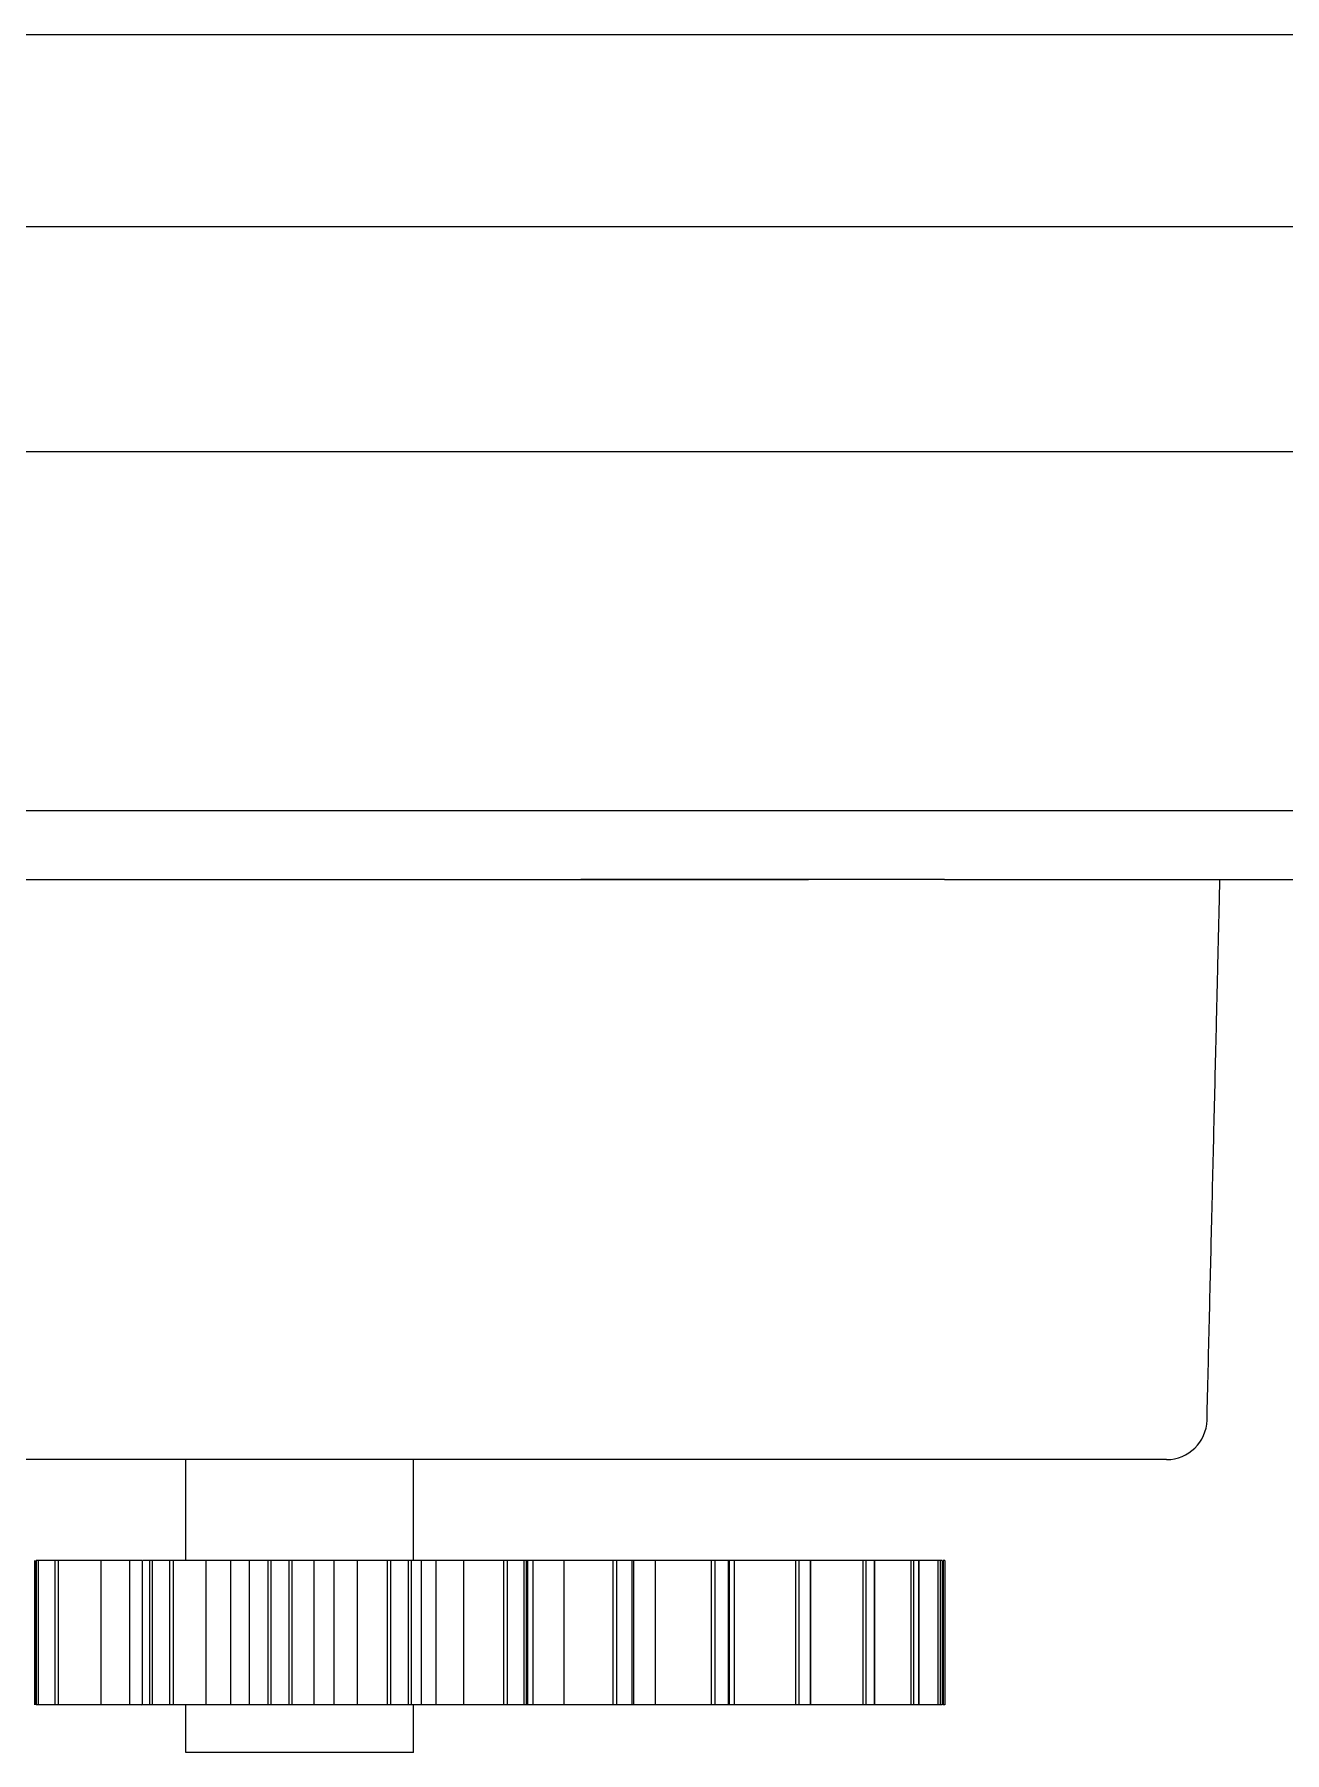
# Model space of a CAD drawing. Extents: x 7 to 132, y 25 to 99.
# Drawn here: x 112.922 to 115.087, y 36.498 to 39.474 of the extents above; entities that cross this region are included whole.
import ezdxf

# ---------------------------------------------------------------- set-up
doc = ezdxf.new("R2010")
doc.units = 0
doc.header["$LTSCALE"] = 0.5
doc.header["$MEASUREMENT"] = 0
doc.layers.add('OBJ', color=3, linetype='CONTINUOUS')

msp = doc.modelspace()

# ---------------------------------------------------------------- linework, layer by layer
at = {"layer": 'OBJ', "linetype": 'Continuous', "lineweight": 15}
for p, q in [((111.747156, 39.474336), (118.225386, 39.474336)), ((112.507964, 39.141516), (119.104041, 39.141516)), ((112.507964, 38.751516), (119.104041, 38.751516)), ((105.847186, 38.129936), (114.618186, 38.129936)), ((114.618186, 38.129936), (122.347186, 38.129936)), ((105.847186, 38.010336), (113.748186, 38.010336)), ((114.262656, 38.009936), (113.662186, 38.009936)), ((113.748186, 38.010336), (113.808186, 38.010336)), ((113.808186, 38.010336), (113.868186, 38.010336)), ((114.498186, 38.010336), (113.868186, 38.010336)), ((114.498186, 38.010336), (114.558186, 38.010336)), ((114.558186, 38.010336), (114.618186, 38.010336)), ((114.618186, 38.010336), (122.347186, 38.010336)), ((113.513848, 37.005336), (112.182677, 37.005336)), ((113.184295, 36.830336), (113.184295, 37.005336)), ((113.589062, 37.005336), (113.513848, 37.005336)), ((113.578174, 36.830336), (113.578174, 37.005336)), ((114.85554, 37.005336), (113.589062, 37.005336)), ((114.882812, 37.005336), (114.85554, 37.005336)), ((112.92182, 36.830336), (112.92182, 36.580336)), ((112.924751, 36.830336), (112.924751, 36.580336)), ((112.928359, 36.830336), (112.928359, 36.580336)), ((112.957037, 36.830336), (112.928359, 36.830336)), ((112.957037, 36.830336), (112.957037, 36.580336)), ((112.963245, 36.830336), (112.963245, 36.580336)), ((113.037195, 36.830336), (113.037195, 36.580336)), ((113.086843, 36.830336), (113.086843, 36.580336)), ((113.121185, 36.830336), (113.121185, 36.580336)), ((113.125681, 36.830336), (113.125681, 36.580336)), ((113.156066, 36.830336), (113.125681, 36.830336)), ((113.156066, 36.830336), (113.156066, 36.580336)), ((113.16197, 36.830336), (113.16197, 36.580336)), ((113.218901, 36.830336), (113.218901, 36.580336)), ((113.261686, 36.830336), (113.261686, 36.580336)), ((113.293683, 36.830336), (113.293683, 36.580336)), ((113.326269, 36.830336), (113.326269, 36.580336)), ((113.331499, 36.830336), (113.331499, 36.580336)), ((113.362556, 36.830336), (113.331499, 36.830336)), ((113.362556, 36.830336), (113.362556, 36.580336)), ((113.367955, 36.830336), (113.367955, 36.580336)), ((113.405928, 36.830336), (113.405928, 36.580336)), ((113.440394, 36.830336), (113.440394, 36.580336)), ((113.481058, 36.830336), (113.481058, 36.580336)), ((113.533019, 36.830336), (113.533019, 36.580336)), ((113.538805, 36.830336), (113.538805, 36.580336)), ((113.569476, 36.830336), (113.538805, 36.830336)), ((113.569476, 36.830336), (113.569476, 36.580336)), ((113.574187, 36.830336), (113.574187, 36.580336)), ((113.591909, 36.830336), (113.591909, 36.580336)), ((113.616881, 36.830336), (113.616881, 36.580336)), ((113.664828, 36.830336), (113.664828, 36.580336)), ((113.734393, 36.830336), (113.734393, 36.580336)), ((113.740539, 36.830336), (113.740539, 36.580336)), ((113.76978, 36.830336), (113.740539, 36.830336)), ((113.76978, 36.830336), (113.76978, 36.580336)), ((113.773642, 36.830336), (113.773642, 36.580336)), ((113.785138, 36.830336), (113.785138, 36.580336)), ((113.838734, 36.830336), (113.838734, 36.580336)), ((113.923536, 36.830336), (113.923536, 36.580336)), ((113.929832, 36.830336), (113.929832, 36.580336)), ((113.956646, 36.830336), (113.929832, 36.830336)), ((113.956646, 36.830336), (113.956646, 36.580336)), ((113.959528, 36.830336), (113.959528, 36.580336)), ((113.996855, 36.830336), (113.996855, 36.580336)), ((114.094005, 36.830336), (114.094005, 36.580336)), ((114.100236, 36.830336), (114.100236, 36.580336)), ((114.123712, 36.830336), (114.100236, 36.830336)), ((114.123712, 36.830336), (114.123712, 36.580336)), ((114.133805, 36.830336), (114.133805, 36.580336)), ((114.239995, 36.830336), (114.239995, 36.580336)), ((114.24595, 36.830336), (114.24595, 36.580336)), ((114.265287, 36.830336), (114.24595, 36.830336)), ((114.265287, 36.830336), (114.265287, 36.580336)), ((114.356535, 36.830336), (114.356535, 36.580336)), ((114.362011, 36.830336), (114.362011, 36.580336)), ((114.37655, 36.830336), (114.362011, 36.830336)), ((114.37655, 36.830336), (114.37655, 36.580336)), ((114.439656, 36.830336), (114.439656, 36.580336)), ((114.444467, 36.830336), (114.444467, 36.580336)), ((114.453714, 36.830336), (114.444467, 36.830336)), ((114.453714, 36.830336), (114.453714, 36.580336)), ((114.486529, 36.830336), (114.486529, 36.580336)), ((114.490509, 36.830336), (114.490509, 36.580336)), ((114.494149, 36.830336), (114.490509, 36.830336)), ((114.494149, 36.830336), (114.494149, 36.580336)), ((114.495555, 36.830336), (114.495555, 36.580336)), ((114.498571, 36.830336), (114.498571, 36.580336)), ((112.957037, 36.580336), (112.928359, 36.580336)), ((113.156066, 36.580336), (113.125681, 36.580336)), ((113.184295, 36.497736), (113.184295, 36.580336)), ((113.362556, 36.580336), (113.331499, 36.580336)), ((113.569476, 36.580336), (113.538805, 36.580336)), ((113.578174, 36.497736), (113.578174, 36.580336)), ((113.76978, 36.580336), (113.740539, 36.580336)), ((113.956646, 36.580336), (113.929832, 36.580336)), ((114.123712, 36.580336), (114.100236, 36.580336)), ((114.265287, 36.580336), (114.24595, 36.580336)), ((114.37655, 36.580336), (114.362011, 36.580336)), ((114.453714, 36.580336), (114.444467, 36.580336)), ((114.494149, 36.580336), (114.490509, 36.580336)), ((113.578174, 36.497736), (113.184295, 36.497736))]:
    msp.add_line(p, q, dxfattribs=at)
msp.add_arc((114.882812, 37.075336), 0.07, 270, 358.650474, dxfattribs=at)
for points in [[(114.969196, 37.760791), (114.975154, 38.010336)], [(114.952792, 37.073665), (114.969197, 37.760813)], [(112.923972, 36.830336), (112.923972, 36.580336)], [(113.108568, 36.830336), (113.108568, 36.580336)], [(113.776601, 36.580336), (113.776601, 36.830336)], [(113.785138, 36.830336), (113.776601, 36.830336)], [(114.125619, 36.580336), (114.125619, 36.830336)], [(114.133805, 36.830336), (114.125619, 36.830336)], [(114.266497, 36.580336), (114.266497, 36.830336)], [(114.377186, 36.830336), (114.37655, 36.830336)], [(114.377195, 36.580336), (114.377195, 36.830336)], [(114.453793, 36.830336), (114.453714, 36.830336)], [(114.453914, 36.580336), (114.453914, 36.830336)], [(114.486529, 36.830336), (114.453914, 36.830336)], [(113.785138, 36.580336), (113.776601, 36.580336)], [(114.133805, 36.580336), (114.125619, 36.580336)], [(114.377186, 36.580336), (114.37655, 36.580336)], [(114.453793, 36.580336), (114.453714, 36.580336)], [(114.486529, 36.580336), (114.453914, 36.580336)]]:
    msp.add_open_spline(points, degree=1, dxfattribs=at)
for points, knots in [([(112.928359, 36.830336), (112.927821, 36.830336), (112.926775, 36.830336), (112.925297, 36.830336), (112.92496, 36.830336), (112.924751, 36.830336)], [0, 0, 0, 0, 0.28506049, 0.55438129, 1, 1, 1, 1]), ([(112.963245, 36.830336), (112.962152, 36.830336), (112.960199, 36.830336), (112.958004, 36.830336), (112.957037, 36.830336)], [0, 0, 0, 0, 0.5596892, 1, 1, 1, 1]), ([(113.037195, 36.830336), (113.025172, 36.830336), (113.00369, 36.830336), (112.975609, 36.830336), (112.963245, 36.830336)], [0, 0, 0, 0, 0.55969056, 1, 1, 1, 1]), ([(113.086843, 36.830336), (113.08072, 36.830336), (113.068385, 36.830336), (113.049105, 36.830336), (113.04171, 36.830336), (113.037195, 36.830336)], [0, 0, 0, 0, 0.27745776, 0.55887018, 1, 1, 1, 1]), ([(113.108163, 36.830336), (113.108641, 36.830336), (113.109483, 36.830336), (113.099894, 36.830336), (113.091182, 36.830336), (113.086843, 36.830336)], [0, 0, 0, 0, 0.39787709, 0.7001762, 1, 1, 1, 1]), ([(113.121185, 36.830336), (113.116225, 36.830336), (113.10916, 36.830336), (113.109391, 36.830336), (113.109459, 36.830336)], [0, 0, 0, 0, 0.7020174, 1, 1, 1, 1]), ([(113.125681, 36.830336), (113.125093, 36.830336), (113.123951, 36.830336), (113.122186, 36.830336), (113.121569, 36.830336), (113.121185, 36.830336)], [0, 0, 0, 0, 0.28506049, 0.55438129, 1, 1, 1, 1]), ([(113.16197, 36.830336), (113.161018, 36.830336), (113.159318, 36.830336), (113.15706, 36.830336), (113.156066, 36.830336)], [0, 0, 0, 0, 0.5596892, 1, 1, 1, 1]), ([(113.218901, 36.830336), (113.210309, 36.830336), (113.194957, 36.830336), (113.172054, 36.830336), (113.16197, 36.830336)], [0, 0, 0, 0, 0.55969056, 1, 1, 1, 1]), ([(113.261686, 36.830336), (113.255514, 36.830336), (113.243082, 36.830336), (113.2265, 36.830336), (113.221782, 36.830336), (113.218901, 36.830336)], [0, 0, 0, 0, 0.27745776, 0.55887018, 1, 1, 1, 1]), ([(113.293683, 36.830336), (113.292661, 36.830336), (113.291234, 36.830336), (113.275753, 36.830336), (113.266362, 36.830336), (113.261686, 36.830336)], [0, 0, 0, 0, 0.5587672, 0.78029055, 1, 1, 1, 1]), ([(113.326269, 36.830336), (113.317813, 36.830336), (113.302716, 36.830336), (113.296443, 36.830336), (113.293683, 36.830336)], [0, 0, 0, 0, 0.56012208, 1, 1, 1, 1]), ([(113.331499, 36.830336), (113.330882, 36.830336), (113.329683, 36.830336), (113.327691, 36.830336), (113.326815, 36.830336), (113.326269, 36.830336)], [0, 0, 0, 0, 0.28506049, 0.55438129, 1, 1, 1, 1]), ([(113.367955, 36.830336), (113.367178, 36.830336), (113.365788, 36.830336), (113.363544, 36.830336), (113.362556, 36.830336)], [0, 0, 0, 0, 0.5596892, 1, 1, 1, 1]), ([(113.405928, 36.830336), (113.40106, 36.830336), (113.392362, 36.830336), (113.375416, 36.830336), (113.367955, 36.830336)], [0, 0, 0, 0, 0.55969056, 1, 1, 1, 1]), ([(113.440394, 36.830336), (113.434384, 36.830336), (113.422278, 36.830336), (113.408959, 36.830336), (113.407077, 36.830336), (113.405928, 36.830336)], [0, 0, 0, 0, 0.27745776, 0.55887018, 1, 1, 1, 1]), ([(113.481058, 36.830336), (113.477764, 36.830336), (113.473164, 36.830336), (113.454873, 36.830336), (113.445207, 36.830336), (113.440394, 36.830336)], [0, 0, 0, 0, 0.5587672, 0.78029055, 1, 1, 1, 1]), ([(113.533019, 36.830336), (113.521112, 36.830336), (113.499854, 36.830336), (113.486801, 36.830336), (113.481058, 36.830336)], [0, 0, 0, 0, 0.56012208, 1, 1, 1, 1]), ([(113.538805, 36.830336), (113.53818, 36.830336), (113.536965, 36.830336), (113.534813, 36.830336), (113.533708, 36.830336), (113.533019, 36.830336)], [0, 0, 0, 0, 0.28506049, 0.55438129, 1, 1, 1, 1]), ([(113.574187, 36.830336), (113.573609, 36.830336), (113.572578, 36.830336), (113.570424, 36.830336), (113.569476, 36.830336)], [0, 0, 0, 0, 0.559689197, 1, 1, 1, 1]), ([(113.591909, 36.830336), (113.59093, 36.830336), (113.589181, 36.830336), (113.578771, 36.830336), (113.574187, 36.830336)], [0, 0, 0, 0, 0.55969056, 1, 1, 1, 1]), ([(113.616881, 36.830336), (113.611279, 36.830336), (113.599994, 36.830336), (113.591736, 36.830336), (113.592199, 36.830336), (113.592412, 36.830336)], [0, 0, 0, 0, 0.34768891, 0.7003335, 1, 1, 1, 1]), ([(113.664828, 36.830336), (113.659374, 36.830336), (113.651758, 36.830336), (113.63128, 36.830336), (113.621668, 36.830336), (113.616881, 36.830336)], [0, 0, 0, 0, 0.5587672, 0.78029055, 1, 1, 1, 1]), ([(113.734393, 36.830336), (113.719441, 36.830336), (113.692747, 36.830336), (113.673357, 36.830336), (113.664828, 36.830336)], [0, 0, 0, 0, 0.56012208, 1, 1, 1, 1]), ([(113.740539, 36.830336), (113.739927, 36.830336), (113.738737, 36.830336), (113.7365, 36.830336), (113.735202, 36.830336), (113.734393, 36.830336)], [0, 0, 0, 0, 0.28506049, 0.55438129, 1, 1, 1, 1]), ([(113.773642, 36.830336), (113.773284, 36.830336), (113.772645, 36.830336), (113.770656, 36.830336), (113.76978, 36.830336)], [0, 0, 0, 0, 0.5596892, 1, 1, 1, 1]), ([(113.776338, 36.830336), (113.776426, 36.830336), (113.778173, 36.830336), (113.775849, 36.830336), (113.773642, 36.830336)], [0, 0, 0, 0, 0.05004769, 1, 1, 1, 1]), ([(113.838734, 36.830336), (113.831306, 36.830336), (113.820934, 36.830336), (113.798966, 36.830336), (113.789735, 36.830336), (113.785138, 36.830336)], [0, 0, 0, 0, 0.5587672, 0.78029055, 1, 1, 1, 1]), ([(113.923536, 36.830336), (113.906048, 36.830336), (113.874826, 36.830336), (113.84976, 36.830336), (113.838734, 36.830336)], [0, 0, 0, 0, 0.56012208, 1, 1, 1, 1]), ([(113.929832, 36.830336), (113.929253, 36.830336), (113.928129, 36.830336), (113.925882, 36.830336), (113.924437, 36.830336), (113.923536, 36.830336)], [0, 0, 0, 0, 0.28506049, 0.55438129, 1, 1, 1, 1]), ([(113.939434, 36.830336), (113.934863, 36.830336), (113.926955, 36.830336), (113.926922, 36.830336), (113.926909, 36.830336)], [0, 0, 0, 0, 0.577871968, 1, 1, 1, 1]), ([(113.996855, 36.830336), (113.987706, 36.830336), (113.97493, 36.830336), (113.952221, 36.830336), (113.943684, 36.830336), (113.939434, 36.830336)], [0, 0, 0, 0, 0.5587672, 0.78029055, 1, 1, 1, 1]), ([(113.959528, 36.830336), (113.959402, 36.830336), (113.959178, 36.830336), (113.95742, 36.830336), (113.956646, 36.830336)], [0, 0, 0, 0, 0.5596892, 1, 1, 1, 1]), ([(114.094005, 36.830336), (114.074576, 36.830336), (114.03989, 36.830336), (114.010002, 36.830336), (113.996855, 36.830336)], [0, 0, 0, 0, 0.560122083, 1, 1, 1, 1]), ([(114.100236, 36.830336), (114.099711, 36.830336), (114.098691, 36.830336), (114.096511, 36.830336), (114.094967, 36.830336), (114.094005, 36.830336)], [0, 0, 0, 0, 0.28506049, 0.55438129, 1, 1, 1, 1]), ([(114.125427, 36.830336), (114.125461, 36.830336), (114.125545, 36.830336), (114.124395, 36.830336), (114.123712, 36.830336)], [0, 0, 0, 0, 0.40586478, 1, 1, 1, 1]), ([(114.239995, 36.830336), (114.219288, 36.830336), (114.182319, 36.830336), (114.148626, 36.830336), (114.133805, 36.830336)], [0, 0, 0, 0, 0.56012208, 1, 1, 1, 1]), ([(114.24595, 36.830336), (114.245497, 36.830336), (114.244614, 36.830336), (114.242576, 36.830336), (114.240986, 36.830336), (114.239995, 36.830336)], [0, 0, 0, 0, 0.285060493, 0.554381289, 1, 1, 1, 1]), ([(114.356535, 36.830336), (114.335254, 36.830336), (114.297261, 36.830336), (114.260911, 36.830336), (114.244922, 36.830336)], [0, 0, 0, 0, 0.56012208, 1, 1, 1, 1]), ([(114.266335, 36.830336), (114.266382, 36.830336), (114.266611, 36.830336), (114.265872, 36.830336), (114.265287, 36.830336)], [0, 0, 0, 0, 0.20872214, 1, 1, 1, 1]), ([(114.362011, 36.830336), (114.361644, 36.830336), (114.360931, 36.830336), (114.359102, 36.830336), (114.357521, 36.830336), (114.356535, 36.830336)], [0, 0, 0, 0, 0.285060493, 0.554381289, 1, 1, 1, 1]), ([(114.439656, 36.830336), (114.41853, 36.830336), (114.395663, 36.830336), (114.37277, 36.830336), (114.371028, 36.830336)], [0, 0, 0, 0, 0.923924639, 1, 1, 1, 1]), ([(114.444467, 36.830336), (114.444199, 36.830336), (114.443679, 36.830336), (114.442123, 36.830336), (114.440604, 36.830336), (114.439656, 36.830336)], [0, 0, 0, 0, 0.28506049, 0.55438129, 1, 1, 1, 1]), ([(114.490509, 36.830336), (114.49035, 36.830336), (114.490041, 36.830336), (114.48881, 36.830336), (114.487405, 36.830336), (114.486529, 36.830336)], [0, 0, 0, 0, 0.28506049, 0.55438129, 1, 1, 1, 1]), ([(114.498571, 36.830336), (114.498525, 36.830336), (114.498437, 36.830336), (114.497575, 36.830336), (114.496331, 36.830336), (114.495555, 36.830336)], [0, 0, 0, 0, 0.285060493, 0.554381289, 1, 1, 1, 1]), ([(112.928359, 36.580336), (112.927821, 36.580336), (112.926775, 36.580336), (112.925297, 36.580336), (112.92496, 36.580336), (112.924751, 36.580336)], [0, 0, 0, 0, 0.28506049, 0.55438129, 1, 1, 1, 1]), ([(112.963245, 36.580336), (112.962152, 36.580336), (112.960199, 36.580336), (112.958004, 36.580336), (112.957037, 36.580336)], [0, 0, 0, 0, 0.559689197, 1, 1, 1, 1]), ([(113.037195, 36.580336), (113.025172, 36.580336), (113.00369, 36.580336), (112.975609, 36.580336), (112.963245, 36.580336)], [0, 0, 0, 0, 0.55969056, 1, 1, 1, 1]), ([(113.086843, 36.580336), (113.08072, 36.580336), (113.068385, 36.580336), (113.049105, 36.580336), (113.04171, 36.580336), (113.037195, 36.580336)], [0, 0, 0, 0, 0.27745776, 0.55887018, 1, 1, 1, 1]), ([(113.108163, 36.580336), (113.108641, 36.580336), (113.109483, 36.580336), (113.099894, 36.580336), (113.091182, 36.580336), (113.086843, 36.580336)], [0, 0, 0, 0, 0.39787709, 0.7001762, 1, 1, 1, 1]), ([(113.121185, 36.580336), (113.116225, 36.580336), (113.10916, 36.580336), (113.109391, 36.580336), (113.109459, 36.580336)], [0, 0, 0, 0, 0.7020174, 1, 1, 1, 1]), ([(113.125681, 36.580336), (113.125093, 36.580336), (113.123951, 36.580336), (113.122186, 36.580336), (113.121569, 36.580336), (113.121185, 36.580336)], [0, 0, 0, 0, 0.28506049, 0.55438129, 1, 1, 1, 1]), ([(113.16197, 36.580336), (113.161018, 36.580336), (113.159318, 36.580336), (113.15706, 36.580336), (113.156066, 36.580336)], [0, 0, 0, 0, 0.5596892, 1, 1, 1, 1]), ([(113.218901, 36.580336), (113.210309, 36.580336), (113.194957, 36.580336), (113.172054, 36.580336), (113.16197, 36.580336)], [0, 0, 0, 0, 0.55969056, 1, 1, 1, 1]), ([(113.261686, 36.580336), (113.255514, 36.580336), (113.243082, 36.580336), (113.2265, 36.580336), (113.221782, 36.580336), (113.218901, 36.580336)], [0, 0, 0, 0, 0.27745776, 0.55887018, 1, 1, 1, 1]), ([(113.293683, 36.580336), (113.292661, 36.580336), (113.291234, 36.580336), (113.275753, 36.580336), (113.266362, 36.580336), (113.261686, 36.580336)], [0, 0, 0, 0, 0.558767197, 0.78029055, 1, 1, 1, 1]), ([(113.326269, 36.580336), (113.317813, 36.580336), (113.302716, 36.580336), (113.296443, 36.580336), (113.293683, 36.580336)], [0, 0, 0, 0, 0.56012208, 1, 1, 1, 1]), ([(113.331499, 36.580336), (113.330882, 36.580336), (113.329683, 36.580336), (113.327691, 36.580336), (113.326815, 36.580336), (113.326269, 36.580336)], [0, 0, 0, 0, 0.28506049, 0.55438129, 1, 1, 1, 1]), ([(113.367955, 36.580336), (113.367178, 36.580336), (113.365788, 36.580336), (113.363544, 36.580336), (113.362556, 36.580336)], [0, 0, 0, 0, 0.5596892, 1, 1, 1, 1]), ([(113.405928, 36.580336), (113.40106, 36.580336), (113.392362, 36.580336), (113.375416, 36.580336), (113.367955, 36.580336)], [0, 0, 0, 0, 0.55969056, 1, 1, 1, 1]), ([(113.440394, 36.580336), (113.434384, 36.580336), (113.422278, 36.580336), (113.408959, 36.580336), (113.407077, 36.580336), (113.405928, 36.580336)], [0, 0, 0, 0, 0.27745776, 0.55887018, 1, 1, 1, 1]), ([(113.481058, 36.580336), (113.477764, 36.580336), (113.473164, 36.580336), (113.454873, 36.580336), (113.445207, 36.580336), (113.440394, 36.580336)], [0, 0, 0, 0, 0.5587672, 0.78029055, 1, 1, 1, 1]), ([(113.533019, 36.580336), (113.521112, 36.580336), (113.499854, 36.580336), (113.486801, 36.580336), (113.481058, 36.580336)], [0, 0, 0, 0, 0.56012208, 1, 1, 1, 1]), ([(113.538805, 36.580336), (113.53818, 36.580336), (113.536965, 36.580336), (113.534813, 36.580336), (113.533708, 36.580336), (113.533019, 36.580336)], [0, 0, 0, 0, 0.285060493, 0.554381289, 1, 1, 1, 1]), ([(113.574187, 36.580336), (113.573609, 36.580336), (113.572578, 36.580336), (113.570424, 36.580336), (113.569476, 36.580336)], [0, 0, 0, 0, 0.5596892, 1, 1, 1, 1]), ([(113.591909, 36.580336), (113.59093, 36.580336), (113.589181, 36.580336), (113.578771, 36.580336), (113.574187, 36.580336)], [0, 0, 0, 0, 0.55969056, 1, 1, 1, 1]), ([(113.616881, 36.580336), (113.611279, 36.580336), (113.599994, 36.580336), (113.591736, 36.580336), (113.592199, 36.580336), (113.592412, 36.580336)], [0, 0, 0, 0, 0.34768891, 0.7003335, 1, 1, 1, 1]), ([(113.664828, 36.580336), (113.659374, 36.580336), (113.651758, 36.580336), (113.63128, 36.580336), (113.621668, 36.580336), (113.616881, 36.580336)], [0, 0, 0, 0, 0.5587672, 0.78029055, 1, 1, 1, 1]), ([(113.734393, 36.580336), (113.719441, 36.580336), (113.692747, 36.580336), (113.673357, 36.580336), (113.664828, 36.580336)], [0, 0, 0, 0, 0.560122083, 1, 1, 1, 1]), ([(113.740539, 36.580336), (113.739927, 36.580336), (113.738737, 36.580336), (113.7365, 36.580336), (113.735202, 36.580336), (113.734393, 36.580336)], [0, 0, 0, 0, 0.28506049, 0.55438129, 1, 1, 1, 1]), ([(113.773642, 36.580336), (113.773284, 36.580336), (113.772645, 36.580336), (113.770656, 36.580336), (113.76978, 36.580336)], [0, 0, 0, 0, 0.5596892, 1, 1, 1, 1]), ([(113.776338, 36.580336), (113.776426, 36.580336), (113.778173, 36.580336), (113.775849, 36.580336), (113.773642, 36.580336)], [0, 0, 0, 0, 0.05004769, 1, 1, 1, 1]), ([(113.838734, 36.580336), (113.831306, 36.580336), (113.820934, 36.580336), (113.798966, 36.580336), (113.789735, 36.580336), (113.785138, 36.580336)], [0, 0, 0, 0, 0.5587672, 0.78029055, 1, 1, 1, 1]), ([(113.923536, 36.580336), (113.906048, 36.580336), (113.874826, 36.580336), (113.84976, 36.580336), (113.838734, 36.580336)], [0, 0, 0, 0, 0.56012208, 1, 1, 1, 1]), ([(113.929832, 36.580336), (113.929253, 36.580336), (113.928129, 36.580336), (113.925882, 36.580336), (113.924437, 36.580336), (113.923536, 36.580336)], [0, 0, 0, 0, 0.28506049, 0.55438129, 1, 1, 1, 1]), ([(113.939434, 36.580336), (113.934863, 36.580336), (113.926955, 36.580336), (113.926922, 36.580336), (113.926909, 36.580336)], [0, 0, 0, 0, 0.577871968, 1, 1, 1, 1]), ([(113.996855, 36.580336), (113.987706, 36.580336), (113.97493, 36.580336), (113.952221, 36.580336), (113.943684, 36.580336), (113.939434, 36.580336)], [0, 0, 0, 0, 0.5587672, 0.78029055, 1, 1, 1, 1]), ([(113.959528, 36.580336), (113.959402, 36.580336), (113.959178, 36.580336), (113.95742, 36.580336), (113.956646, 36.580336)], [0, 0, 0, 0, 0.5596892, 1, 1, 1, 1]), ([(114.094005, 36.580336), (114.074576, 36.580336), (114.03989, 36.580336), (114.010002, 36.580336), (113.996855, 36.580336)], [0, 0, 0, 0, 0.560122083, 1, 1, 1, 1]), ([(114.100236, 36.580336), (114.099711, 36.580336), (114.098691, 36.580336), (114.096511, 36.580336), (114.094967, 36.580336), (114.094005, 36.580336)], [0, 0, 0, 0, 0.28506049, 0.55438129, 1, 1, 1, 1]), ([(114.125427, 36.580336), (114.125461, 36.580336), (114.125545, 36.580336), (114.124395, 36.580336), (114.123712, 36.580336)], [0, 0, 0, 0, 0.40586478, 1, 1, 1, 1]), ([(114.239995, 36.580336), (114.219288, 36.580336), (114.182319, 36.580336), (114.148626, 36.580336), (114.133805, 36.580336)], [0, 0, 0, 0, 0.56012208, 1, 1, 1, 1]), ([(114.24595, 36.580336), (114.245497, 36.580336), (114.244614, 36.580336), (114.242576, 36.580336), (114.240986, 36.580336), (114.239995, 36.580336)], [0, 0, 0, 0, 0.28506049, 0.55438129, 1, 1, 1, 1]), ([(114.356535, 36.580336), (114.335254, 36.580336), (114.297261, 36.580336), (114.260911, 36.580336), (114.244922, 36.580336)], [0, 0, 0, 0, 0.56012208, 1, 1, 1, 1]), ([(114.266335, 36.580336), (114.266382, 36.580336), (114.266611, 36.580336), (114.265872, 36.580336), (114.265287, 36.580336)], [0, 0, 0, 0, 0.208722142, 1, 1, 1, 1]), ([(114.362011, 36.580336), (114.361644, 36.580336), (114.360931, 36.580336), (114.359102, 36.580336), (114.357521, 36.580336), (114.356535, 36.580336)], [0, 0, 0, 0, 0.28506049, 0.55438129, 1, 1, 1, 1]), ([(114.439656, 36.580336), (114.41853, 36.580336), (114.395663, 36.580336), (114.37277, 36.580336), (114.371028, 36.580336)], [0, 0, 0, 0, 0.92392464, 1, 1, 1, 1]), ([(114.444467, 36.580336), (114.444199, 36.580336), (114.443679, 36.580336), (114.442123, 36.580336), (114.440604, 36.580336), (114.439656, 36.580336)], [0, 0, 0, 0, 0.285060493, 0.554381289, 1, 1, 1, 1]), ([(114.490509, 36.580336), (114.49035, 36.580336), (114.490041, 36.580336), (114.48881, 36.580336), (114.487405, 36.580336), (114.486529, 36.580336)], [0, 0, 0, 0, 0.28506049, 0.55438129, 1, 1, 1, 1]), ([(114.498571, 36.580336), (114.498525, 36.580336), (114.498437, 36.580336), (114.497575, 36.580336), (114.496331, 36.580336), (114.495555, 36.580336)], [0, 0, 0, 0, 0.28506049, 0.55438129, 1, 1, 1, 1])]:
    msp.add_open_spline(points, degree=3, knots=knots, dxfattribs=at)

doc.saveas('drawing.dxf')
